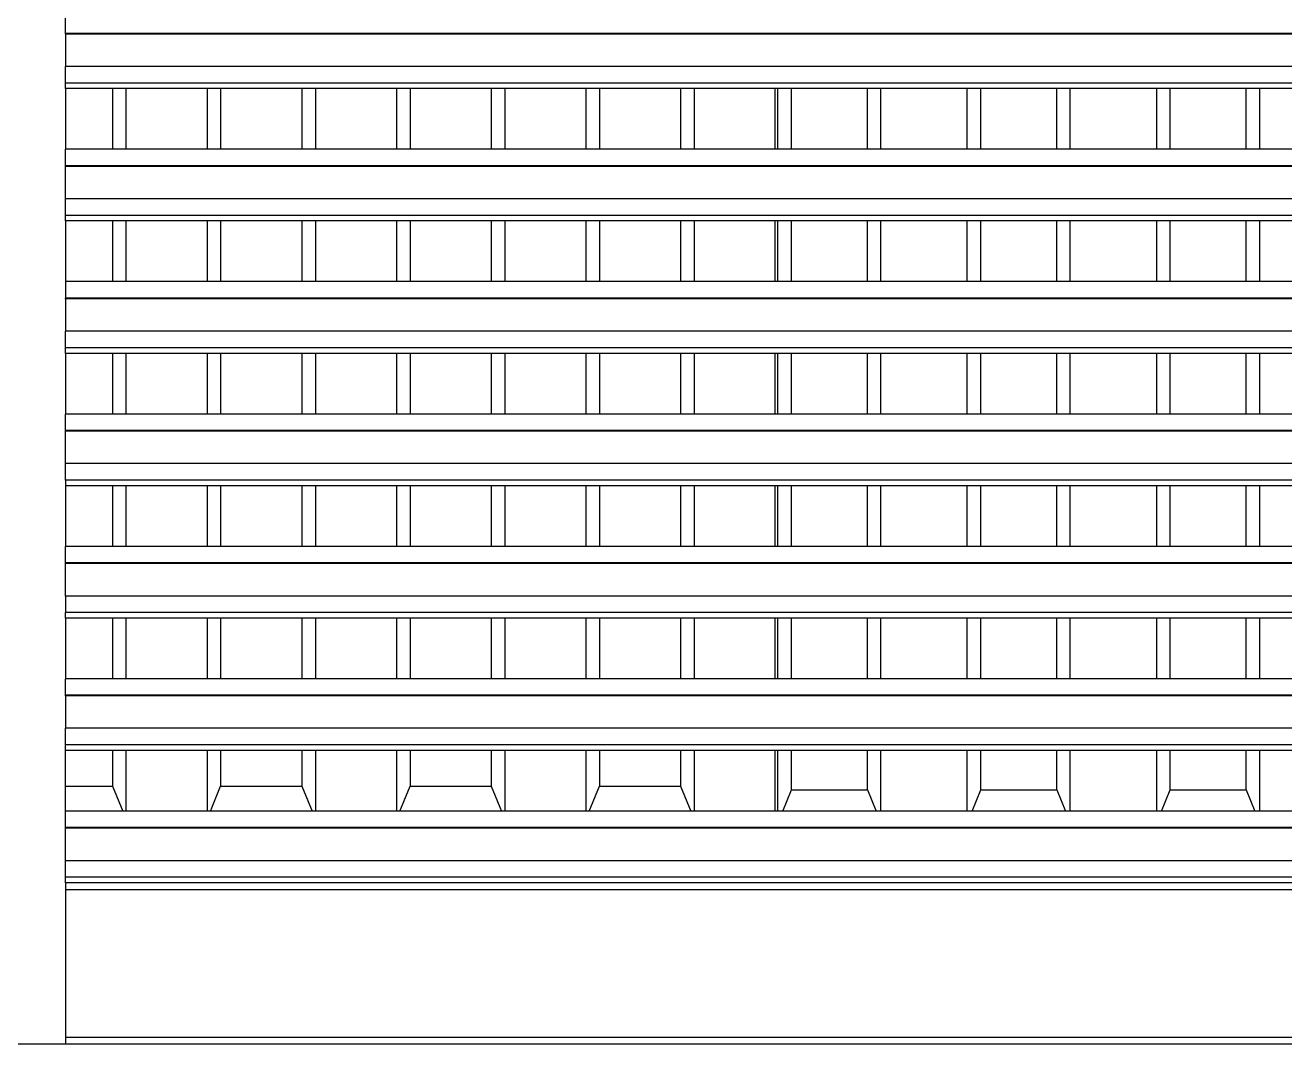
# Model space of a CAD drawing. Extents: x -92 to 92, y -11 to 21.
# Drawn here: x 54.031 to 55.91, y 7.078 to 8.596 of the extents above; entities that cross this region are included whole.
import ezdxf

# ---------------------------------------------------------------- set-up
doc = ezdxf.new("R2010")
doc.units = 0
doc.layers.get('0').update_dxf_attribs({"linetype": 'CONTINUOUS'})

msp = doc.modelspace()

# ---------------------------------------------------------------- linework, layer by layer
for p, q in [((54.0913, 8.5839), (54.0913, 8.6085)), ((57.6313, 8.5839), (54.0913, 8.5839)), ((54.0913, 8.583), (54.0913, 8.5839)), ((57.6313, 8.583), (54.0913, 8.583)), ((54.0913, 8.583), (54.0913, 8.5346)), ((57.6313, 8.5346), (54.0913, 8.5346)), ((54.0913, 8.5099), (54.0913, 8.5346)), ((57.6313, 8.5099), (54.0913, 8.5099)), ((54.0913, 8.5017), (54.0913, 8.5099)), ((54.1614, 8.5017), (54.0913, 8.5017)), ((54.0913, 8.5017), (54.0913, 8.4113)), ((54.1614, 8.5017), (54.1614, 8.4113)), ((54.1816, 8.5017), (54.1614, 8.5017)), ((54.1816, 8.5017), (54.1816, 8.4113)), ((54.3026, 8.5017), (54.1816, 8.5017)), ((54.3026, 8.5017), (54.3026, 8.4113)), ((54.3228, 8.5017), (54.3026, 8.5017)), ((54.3228, 8.5017), (54.3228, 8.4113)), ((54.4439, 8.5017), (54.3228, 8.5017)), ((54.4439, 8.5017), (54.4439, 8.4113)), ((54.464, 8.5017), (54.4439, 8.5017)), ((54.464, 8.5017), (54.464, 8.4113)), ((54.5851, 8.5017), (54.464, 8.5017)), ((54.5851, 8.5017), (54.5851, 8.4113)), ((54.6052, 8.5017), (54.5851, 8.5017)), ((54.6052, 8.5017), (54.6052, 8.4113)), ((54.7263, 8.5017), (54.6052, 8.5017)), ((54.7263, 8.5017), (54.7263, 8.4113)), ((54.7464, 8.5017), (54.7263, 8.5017)), ((54.7464, 8.5017), (54.7464, 8.4113)), ((54.8675, 8.5017), (54.7464, 8.5017)), ((54.8675, 8.5017), (54.8675, 8.4113)), ((54.8876, 8.5017), (54.8675, 8.5017)), ((54.8876, 8.5017), (54.8876, 8.4113)), ((55.0087, 8.5017), (54.8876, 8.5017)), ((55.0087, 8.5017), (55.0087, 8.4113)), ((55.0289, 8.5017), (55.0087, 8.5017)), ((55.0289, 8.5017), (55.0289, 8.4113)), ((55.1499, 8.5017), (55.0289, 8.5017)), ((55.1499, 8.4113), (55.1499, 8.5017)), ((55.1538, 8.5017), (55.1499, 8.5017)), ((55.1538, 8.4113), (55.1538, 8.5017)), ((55.174, 8.5017), (55.1538, 8.5017)), ((55.174, 8.4113), (55.174, 8.5017)), ((55.2872, 8.5017), (55.174, 8.5017)), ((55.2872, 8.4113), (55.2872, 8.5017)), ((55.3074, 8.5017), (55.2872, 8.5017)), ((55.3074, 8.4113), (55.3074, 8.5017)), ((55.4362, 8.5017), (55.3074, 8.5017)), ((55.4362, 8.4113), (55.4362, 8.5017)), ((55.4564, 8.5017), (55.4362, 8.5017)), ((55.4564, 8.4113), (55.4564, 8.5017)), ((55.5696, 8.5017), (55.4564, 8.5017)), ((55.5696, 8.4113), (55.5696, 8.5017)), ((55.5898, 8.5017), (55.5696, 8.5017)), ((55.5898, 8.4113), (55.5898, 8.5017)), ((55.7186, 8.5017), (55.5898, 8.5017)), ((55.7186, 8.4113), (55.7186, 8.5017)), ((55.7388, 8.5017), (55.7186, 8.5017)), ((55.7388, 8.4113), (55.7388, 8.5017)), ((55.852, 8.5017), (55.7388, 8.5017)), ((55.852, 8.4113), (55.852, 8.5017)), ((55.8722, 8.5017), (55.852, 8.5017)), ((55.8722, 8.4113), (55.8722, 8.5017)), ((56.001, 8.5017), (55.8722, 8.5017)), ((54.1614, 8.4113), (54.0913, 8.4113)), ((54.0913, 8.3866), (54.0913, 8.4113)), ((54.1816, 8.4113), (54.1614, 8.4113)), ((54.3026, 8.4113), (54.1816, 8.4113)), ((54.3228, 8.4113), (54.3026, 8.4113)), ((54.4439, 8.4113), (54.3228, 8.4113)), ((54.464, 8.4113), (54.4439, 8.4113)), ((54.5851, 8.4113), (54.464, 8.4113)), ((54.6052, 8.4113), (54.5851, 8.4113)), ((54.7263, 8.4113), (54.6052, 8.4113)), ((54.7464, 8.4113), (54.7263, 8.4113)), ((54.8675, 8.4113), (54.7464, 8.4113)), ((54.8876, 8.4113), (54.8675, 8.4113)), ((55.0087, 8.4113), (54.8876, 8.4113)), ((55.0289, 8.4113), (55.0087, 8.4113)), ((55.1499, 8.4113), (55.0289, 8.4113)), ((55.1538, 8.4113), (55.1499, 8.4113)), ((55.174, 8.4113), (55.1538, 8.4113)), ((55.2872, 8.4113), (55.174, 8.4113)), ((55.3074, 8.4113), (55.2872, 8.4113)), ((55.4362, 8.4113), (55.3074, 8.4113)), ((55.4564, 8.4113), (55.4362, 8.4113)), ((55.5696, 8.4113), (55.4564, 8.4113)), ((55.5898, 8.4113), (55.5696, 8.4113)), ((55.7186, 8.4113), (55.5898, 8.4113)), ((55.7388, 8.4113), (55.7186, 8.4113)), ((55.852, 8.4113), (55.7388, 8.4113)), ((55.8722, 8.4113), (55.852, 8.4113)), ((56.001, 8.4113), (55.8722, 8.4113)), ((57.6313, 8.3866), (54.0913, 8.3866)), ((54.0913, 8.3858), (54.0913, 8.3866)), ((57.6313, 8.3858), (54.0913, 8.3858)), ((54.0913, 8.3373), (54.0913, 8.3858)), ((57.6313, 8.3373), (54.0913, 8.3373)), ((54.0913, 8.3126), (54.0913, 8.3373)), ((57.6313, 8.3126), (54.0913, 8.3126)), ((54.0913, 8.3044), (54.0913, 8.3126)), ((54.1614, 8.3044), (54.0913, 8.3044)), ((54.0913, 8.3044), (54.0913, 8.214)), ((54.1614, 8.3044), (54.1614, 8.214)), ((54.1816, 8.3044), (54.1614, 8.3044)), ((54.1816, 8.3044), (54.1816, 8.214)), ((54.3026, 8.3044), (54.1816, 8.3044)), ((54.3026, 8.3044), (54.3026, 8.214)), ((54.3228, 8.3044), (54.3026, 8.3044)), ((54.3228, 8.3044), (54.3228, 8.214)), ((54.4439, 8.3044), (54.3228, 8.3044)), ((54.4439, 8.3044), (54.4439, 8.214)), ((54.464, 8.3044), (54.4439, 8.3044)), ((54.464, 8.3044), (54.464, 8.214)), ((54.5851, 8.3044), (54.464, 8.3044)), ((54.5851, 8.3044), (54.5851, 8.214)), ((54.6052, 8.3044), (54.5851, 8.3044)), ((54.6052, 8.3044), (54.6052, 8.214)), ((54.7263, 8.3044), (54.6052, 8.3044)), ((54.7263, 8.3044), (54.7263, 8.214)), ((54.7464, 8.3044), (54.7263, 8.3044)), ((54.7464, 8.3044), (54.7464, 8.214)), ((54.8675, 8.3044), (54.7464, 8.3044)), ((54.8675, 8.3044), (54.8675, 8.214)), ((54.8876, 8.3044), (54.8675, 8.3044)), ((54.8876, 8.3044), (54.8876, 8.214)), ((55.0087, 8.3044), (54.8876, 8.3044)), ((55.0087, 8.3044), (55.0087, 8.214)), ((55.0289, 8.3044), (55.0087, 8.3044)), ((55.0289, 8.3044), (55.0289, 8.214)), ((55.1499, 8.3044), (55.0289, 8.3044)), ((55.1499, 8.214), (55.1499, 8.3044)), ((55.1538, 8.3044), (55.1499, 8.3044)), ((55.1538, 8.214), (55.1538, 8.3044)), ((55.174, 8.3044), (55.1538, 8.3044)), ((55.174, 8.214), (55.174, 8.3044)), ((55.2872, 8.3044), (55.174, 8.3044)), ((55.2872, 8.214), (55.2872, 8.3044)), ((55.3074, 8.3044), (55.2872, 8.3044)), ((55.3074, 8.214), (55.3074, 8.3044)), ((55.4362, 8.3044), (55.3074, 8.3044)), ((55.4362, 8.214), (55.4362, 8.3044)), ((55.4564, 8.3044), (55.4362, 8.3044)), ((55.4564, 8.214), (55.4564, 8.3044)), ((55.5696, 8.3044), (55.4564, 8.3044)), ((55.5696, 8.214), (55.5696, 8.3044)), ((55.5898, 8.3044), (55.5696, 8.3044)), ((55.5898, 8.214), (55.5898, 8.3044)), ((55.7186, 8.3044), (55.5898, 8.3044)), ((55.7186, 8.214), (55.7186, 8.3044)), ((55.7388, 8.3044), (55.7186, 8.3044)), ((55.7388, 8.214), (55.7388, 8.3044)), ((55.852, 8.3044), (55.7388, 8.3044)), ((55.852, 8.214), (55.852, 8.3044)), ((55.8722, 8.3044), (55.852, 8.3044)), ((55.8722, 8.214), (55.8722, 8.3044)), ((56.001, 8.3044), (55.8722, 8.3044)), ((54.1614, 8.214), (54.0913, 8.214)), ((54.0913, 8.214), (54.0913, 8.1893)), ((54.1816, 8.214), (54.1614, 8.214)), ((54.3026, 8.214), (54.1816, 8.214)), ((54.3228, 8.214), (54.3026, 8.214)), ((54.4439, 8.214), (54.3228, 8.214)), ((54.464, 8.214), (54.4439, 8.214)), ((54.5851, 8.214), (54.464, 8.214)), ((54.6052, 8.214), (54.5851, 8.214)), ((54.7263, 8.214), (54.6052, 8.214)), ((54.7464, 8.214), (54.7263, 8.214)), ((54.8675, 8.214), (54.7464, 8.214)), ((54.8876, 8.214), (54.8675, 8.214)), ((55.0087, 8.214), (54.8876, 8.214)), ((55.0289, 8.214), (55.0087, 8.214)), ((55.1499, 8.214), (55.0289, 8.214)), ((55.1538, 8.214), (55.1499, 8.214)), ((55.174, 8.214), (55.1538, 8.214)), ((55.2872, 8.214), (55.174, 8.214)), ((55.3074, 8.214), (55.2872, 8.214)), ((55.4362, 8.214), (55.3074, 8.214)), ((55.4564, 8.214), (55.4362, 8.214)), ((55.5696, 8.214), (55.4564, 8.214)), ((55.5898, 8.214), (55.5696, 8.214)), ((55.7186, 8.214), (55.5898, 8.214)), ((55.7388, 8.214), (55.7186, 8.214)), ((55.852, 8.214), (55.7388, 8.214)), ((55.8722, 8.214), (55.852, 8.214)), ((56.001, 8.214), (55.8722, 8.214)), ((57.6313, 8.1893), (54.0913, 8.1893)), ((54.0913, 8.1885), (54.0913, 8.1893)), ((57.6313, 8.1885), (54.0913, 8.1885)), ((54.0913, 8.1885), (54.0913, 8.14)), ((57.6313, 8.14), (54.0913, 8.14)), ((54.0913, 8.1153), (54.0913, 8.14)), ((57.6313, 8.1153), (54.0913, 8.1153)), ((54.0913, 8.1071), (54.0913, 8.1153)), ((54.1614, 8.1071), (54.0913, 8.1071)), ((54.0913, 8.1071), (54.0913, 8.0167)), ((54.1614, 8.1071), (54.1614, 8.0167)), ((54.1816, 8.1071), (54.1614, 8.1071)), ((54.1816, 8.1071), (54.1816, 8.0167)), ((54.3026, 8.1071), (54.1816, 8.1071)), ((54.3026, 8.1071), (54.3026, 8.0167)), ((54.3228, 8.1071), (54.3026, 8.1071)), ((54.3228, 8.1071), (54.3228, 8.0167)), ((54.4439, 8.1071), (54.3228, 8.1071)), ((54.4439, 8.1071), (54.4439, 8.0167)), ((54.464, 8.1071), (54.4439, 8.1071)), ((54.464, 8.1071), (54.464, 8.0167)), ((54.5851, 8.1071), (54.464, 8.1071)), ((54.5851, 8.1071), (54.5851, 8.0167)), ((54.6052, 8.1071), (54.5851, 8.1071)), ((54.6052, 8.1071), (54.6052, 8.0167)), ((54.7263, 8.1071), (54.6052, 8.1071)), ((54.7263, 8.1071), (54.7263, 8.0167)), ((54.7464, 8.1071), (54.7263, 8.1071)), ((54.7464, 8.1071), (54.7464, 8.0167)), ((54.8675, 8.1071), (54.7464, 8.1071)), ((54.8675, 8.1071), (54.8675, 8.0167)), ((54.8876, 8.1071), (54.8675, 8.1071)), ((54.8876, 8.1071), (54.8876, 8.0167)), ((55.0087, 8.1071), (54.8876, 8.1071)), ((55.0087, 8.1071), (55.0087, 8.0167)), ((55.0289, 8.1071), (55.0087, 8.1071)), ((55.0289, 8.1071), (55.0289, 8.0167)), ((55.1499, 8.1071), (55.0289, 8.1071)), ((55.1499, 8.0167), (55.1499, 8.1071)), ((55.1538, 8.1071), (55.1499, 8.1071)), ((55.1538, 8.0167), (55.1538, 8.1071)), ((55.174, 8.1071), (55.1538, 8.1071)), ((55.174, 8.0167), (55.174, 8.1071)), ((55.2872, 8.1071), (55.174, 8.1071)), ((55.2872, 8.0167), (55.2872, 8.1071)), ((55.3074, 8.1071), (55.2872, 8.1071)), ((55.3074, 8.0167), (55.3074, 8.1071)), ((55.4362, 8.1071), (55.3074, 8.1071)), ((55.4362, 8.0167), (55.4362, 8.1071)), ((55.4564, 8.1071), (55.4362, 8.1071)), ((55.4564, 8.0167), (55.4564, 8.1071)), ((55.5696, 8.1071), (55.4564, 8.1071)), ((55.5696, 8.0167), (55.5696, 8.1071)), ((55.5898, 8.1071), (55.5696, 8.1071)), ((55.5898, 8.0167), (55.5898, 8.1071)), ((55.7186, 8.1071), (55.5898, 8.1071)), ((55.7186, 8.0167), (55.7186, 8.1071)), ((55.7388, 8.1071), (55.7186, 8.1071)), ((55.7388, 8.0167), (55.7388, 8.1071)), ((55.852, 8.1071), (55.7388, 8.1071)), ((55.852, 8.0167), (55.852, 8.1071)), ((55.8722, 8.1071), (55.852, 8.1071)), ((55.8722, 8.0167), (55.8722, 8.1071)), ((56.001, 8.1071), (55.8722, 8.1071)), ((54.0913, 7.992), (54.0913, 8.0167)), ((54.1614, 8.0167), (54.0913, 8.0167)), ((54.1816, 8.0167), (54.1614, 8.0167)), ((54.3026, 8.0167), (54.1816, 8.0167)), ((54.3228, 8.0167), (54.3026, 8.0167)), ((54.4439, 8.0167), (54.3228, 8.0167)), ((54.464, 8.0167), (54.4439, 8.0167)), ((54.5851, 8.0167), (54.464, 8.0167)), ((54.6052, 8.0167), (54.5851, 8.0167)), ((54.7263, 8.0167), (54.6052, 8.0167)), ((54.7464, 8.0167), (54.7263, 8.0167)), ((54.8675, 8.0167), (54.7464, 8.0167)), ((54.8876, 8.0167), (54.8675, 8.0167)), ((55.0087, 8.0167), (54.8876, 8.0167)), ((55.0289, 8.0167), (55.0087, 8.0167)), ((55.1499, 8.0167), (55.0289, 8.0167)), ((55.1538, 8.0167), (55.1499, 8.0167)), ((55.174, 8.0167), (55.1538, 8.0167)), ((55.2872, 8.0167), (55.174, 8.0167)), ((55.3074, 8.0167), (55.2872, 8.0167)), ((55.4362, 8.0167), (55.3074, 8.0167)), ((55.4564, 8.0167), (55.4362, 8.0167)), ((55.5696, 8.0167), (55.4564, 8.0167)), ((55.5898, 8.0167), (55.5696, 8.0167)), ((55.7186, 8.0167), (55.5898, 8.0167)), ((55.7388, 8.0167), (55.7186, 8.0167)), ((55.852, 8.0167), (55.7388, 8.0167)), ((55.8722, 8.0167), (55.852, 8.0167)), ((56.001, 8.0167), (55.8722, 8.0167)), ((57.6313, 7.992), (54.0913, 7.992)), ((54.0913, 7.9912), (54.0913, 7.992)), ((57.6313, 7.9912), (54.0913, 7.9912)), ((54.0913, 7.9427), (54.0913, 7.9912)), ((57.6313, 7.9427), (54.0913, 7.9427)), ((54.0913, 7.9181), (54.0913, 7.9427)), ((57.6313, 7.9181), (54.0913, 7.9181)), ((54.0913, 7.9181), (54.0913, 7.9098)), ((54.1614, 7.9098), (54.0913, 7.9098)), ((54.0913, 7.9098), (54.0913, 7.8194)), ((54.1614, 7.9098), (54.1614, 7.8194)), ((54.1816, 7.9098), (54.1614, 7.9098)), ((54.1816, 7.9098), (54.1816, 7.8194)), ((54.3026, 7.9098), (54.1816, 7.9098)), ((54.3026, 7.9098), (54.3026, 7.8194)), ((54.3228, 7.9098), (54.3026, 7.9098)), ((54.3228, 7.9098), (54.3228, 7.8194)), ((54.4439, 7.9098), (54.3228, 7.9098)), ((54.4439, 7.9098), (54.4439, 7.8194)), ((54.464, 7.9098), (54.4439, 7.9098)), ((54.464, 7.9098), (54.464, 7.8194)), ((54.5851, 7.9098), (54.464, 7.9098)), ((54.5851, 7.9098), (54.5851, 7.8194)), ((54.6052, 7.9098), (54.5851, 7.9098)), ((54.6052, 7.9098), (54.6052, 7.8194)), ((54.7263, 7.9098), (54.6052, 7.9098)), ((54.7263, 7.9098), (54.7263, 7.8194)), ((54.7464, 7.9098), (54.7263, 7.9098)), ((54.7464, 7.9098), (54.7464, 7.8194)), ((54.8675, 7.9098), (54.7464, 7.9098)), ((54.8675, 7.9098), (54.8675, 7.8194)), ((54.8876, 7.9098), (54.8675, 7.9098)), ((54.8876, 7.9098), (54.8876, 7.8194)), ((55.0087, 7.9098), (54.8876, 7.9098)), ((55.0087, 7.9098), (55.0087, 7.8194)), ((55.0289, 7.9098), (55.0087, 7.9098)), ((55.0289, 7.9098), (55.0289, 7.8194)), ((55.1499, 7.9098), (55.0289, 7.9098)), ((55.1499, 7.8194), (55.1499, 7.9098)), ((55.1538, 7.9098), (55.1499, 7.9098)), ((55.1538, 7.8194), (55.1538, 7.9098)), ((55.174, 7.9098), (55.1538, 7.9098)), ((55.174, 7.8194), (55.174, 7.9098)), ((55.2872, 7.9098), (55.174, 7.9098)), ((55.2872, 7.8194), (55.2872, 7.9098)), ((55.3074, 7.9098), (55.2872, 7.9098)), ((55.3074, 7.8194), (55.3074, 7.9098)), ((55.4362, 7.9098), (55.3074, 7.9098)), ((55.4362, 7.8194), (55.4362, 7.9098)), ((55.4564, 7.9098), (55.4362, 7.9098)), ((55.4564, 7.8194), (55.4564, 7.9098)), ((55.5696, 7.9098), (55.4564, 7.9098)), ((55.5696, 7.8194), (55.5696, 7.9098)), ((55.5898, 7.9098), (55.5696, 7.9098)), ((55.5898, 7.8194), (55.5898, 7.9098)), ((55.7186, 7.9098), (55.5898, 7.9098)), ((55.7186, 7.8194), (55.7186, 7.9098)), ((55.7388, 7.9098), (55.7186, 7.9098)), ((55.7388, 7.8194), (55.7388, 7.9098)), ((55.852, 7.9098), (55.7388, 7.9098)), ((55.852, 7.8194), (55.852, 7.9098)), ((55.8722, 7.9098), (55.852, 7.9098)), ((55.8722, 7.8194), (55.8722, 7.9098)), ((56.001, 7.9098), (55.8722, 7.9098)), ((54.1614, 7.8194), (54.0913, 7.8194)), ((54.0913, 7.7948), (54.0913, 7.8194)), ((54.1816, 7.8194), (54.1614, 7.8194)), ((54.3026, 7.8194), (54.1816, 7.8194)), ((54.3228, 7.8194), (54.3026, 7.8194)), ((54.4439, 7.8194), (54.3228, 7.8194)), ((54.464, 7.8194), (54.4439, 7.8194)), ((54.5851, 7.8194), (54.464, 7.8194)), ((54.6052, 7.8194), (54.5851, 7.8194)), ((54.7263, 7.8194), (54.6052, 7.8194)), ((54.7464, 7.8194), (54.7263, 7.8194)), ((54.8675, 7.8194), (54.7464, 7.8194)), ((54.8876, 7.8194), (54.8675, 7.8194)), ((55.0087, 7.8194), (54.8876, 7.8194)), ((55.0289, 7.8194), (55.0087, 7.8194)), ((55.1499, 7.8194), (55.0289, 7.8194)), ((55.1538, 7.8194), (55.1499, 7.8194)), ((55.174, 7.8194), (55.1538, 7.8194)), ((55.2872, 7.8194), (55.174, 7.8194)), ((55.3074, 7.8194), (55.2872, 7.8194)), ((55.4362, 7.8194), (55.3074, 7.8194)), ((55.4564, 7.8194), (55.4362, 7.8194)), ((55.5696, 7.8194), (55.4564, 7.8194)), ((55.5898, 7.8194), (55.5696, 7.8194)), ((55.7186, 7.8194), (55.5898, 7.8194)), ((55.7388, 7.8194), (55.7186, 7.8194)), ((55.852, 7.8194), (55.7388, 7.8194)), ((55.8722, 7.8194), (55.852, 7.8194)), ((56.001, 7.8194), (55.8722, 7.8194)), ((57.6313, 7.7948), (54.0913, 7.7948)), ((54.0913, 7.7939), (54.0913, 7.7948)), ((57.6313, 7.7939), (54.0913, 7.7939)), ((54.0913, 7.7454), (54.0913, 7.7939)), ((57.6313, 7.7454), (54.0913, 7.7454)), ((54.0913, 7.7454), (54.0913, 7.7208)), ((57.6313, 7.7208), (54.0913, 7.7208)), ((54.0913, 7.7126), (54.0913, 7.7208)), ((54.1614, 7.7126), (54.0913, 7.7126)), ((54.0913, 7.7126), (54.0913, 7.6221)), ((54.1614, 7.7126), (54.1614, 7.6221)), ((54.1816, 7.7126), (54.1614, 7.7126)), ((54.1816, 7.7126), (54.1816, 7.6221)), ((54.3026, 7.7126), (54.1816, 7.7126)), ((54.3026, 7.7126), (54.3026, 7.6221)), ((54.3228, 7.7126), (54.3026, 7.7126)), ((54.3228, 7.7126), (54.3228, 7.6221)), ((54.4439, 7.7126), (54.3228, 7.7126)), ((54.4439, 7.7126), (54.4439, 7.6221)), ((54.464, 7.7126), (54.4439, 7.7126)), ((54.464, 7.7126), (54.464, 7.6221)), ((54.5851, 7.7126), (54.464, 7.7126)), ((54.5851, 7.7126), (54.5851, 7.6221)), ((54.6052, 7.7126), (54.5851, 7.7126)), ((54.6052, 7.7126), (54.6052, 7.6221)), ((54.7263, 7.7126), (54.6052, 7.7126)), ((54.7263, 7.7126), (54.7263, 7.6221)), ((54.7464, 7.7126), (54.7263, 7.7126)), ((54.7464, 7.7126), (54.7464, 7.6221)), ((54.8675, 7.7126), (54.7464, 7.7126)), ((54.8675, 7.7126), (54.8675, 7.6221)), ((54.8876, 7.7126), (54.8675, 7.7126)), ((54.8876, 7.7126), (54.8876, 7.6221)), ((55.0087, 7.7126), (54.8876, 7.7126)), ((55.0087, 7.7126), (55.0087, 7.6221)), ((55.0289, 7.7126), (55.0087, 7.7126)), ((55.0289, 7.7126), (55.0289, 7.6221)), ((55.1499, 7.7126), (55.0289, 7.7126)), ((55.1499, 7.6221), (55.1499, 7.7126)), ((55.1538, 7.7126), (55.1499, 7.7126)), ((55.1538, 7.6221), (55.1538, 7.7126)), ((55.174, 7.7126), (55.1538, 7.7126)), ((55.174, 7.6221), (55.174, 7.7126)), ((55.2872, 7.7126), (55.174, 7.7126)), ((55.2872, 7.6221), (55.2872, 7.7126)), ((55.3074, 7.7126), (55.2872, 7.7126)), ((55.3074, 7.6221), (55.3074, 7.7126)), ((55.4362, 7.7126), (55.3074, 7.7126)), ((55.4362, 7.6221), (55.4362, 7.7126)), ((55.4564, 7.7126), (55.4362, 7.7126)), ((55.4564, 7.6221), (55.4564, 7.7126)), ((55.5696, 7.7126), (55.4564, 7.7126)), ((55.5696, 7.6221), (55.5696, 7.7126)), ((55.5898, 7.7126), (55.5696, 7.7126)), ((55.5898, 7.6221), (55.5898, 7.7126)), ((55.7186, 7.7126), (55.5898, 7.7126)), ((55.7186, 7.6221), (55.7186, 7.7126)), ((55.7388, 7.7126), (55.7186, 7.7126)), ((55.7388, 7.6221), (55.7388, 7.7126)), ((55.852, 7.7126), (55.7388, 7.7126)), ((55.852, 7.6221), (55.852, 7.7126)), ((55.8722, 7.7126), (55.852, 7.7126)), ((55.8722, 7.6221), (55.8722, 7.7126)), ((56.001, 7.7126), (55.8722, 7.7126)), ((54.0913, 7.5975), (54.0913, 7.6221)), ((54.1614, 7.6221), (54.0913, 7.6221)), ((54.1816, 7.6221), (54.1614, 7.6221)), ((54.3026, 7.6221), (54.1816, 7.6221)), ((54.3228, 7.6221), (54.3026, 7.6221)), ((54.4439, 7.6221), (54.3228, 7.6221)), ((54.464, 7.6221), (54.4439, 7.6221)), ((54.5851, 7.6221), (54.464, 7.6221)), ((54.6052, 7.6221), (54.5851, 7.6221)), ((54.7263, 7.6221), (54.6052, 7.6221)), ((54.7464, 7.6221), (54.7263, 7.6221)), ((54.8675, 7.6221), (54.7464, 7.6221)), ((54.8876, 7.6221), (54.8675, 7.6221)), ((55.0087, 7.6221), (54.8876, 7.6221)), ((55.0289, 7.6221), (55.0087, 7.6221)), ((55.1499, 7.6221), (55.0289, 7.6221)), ((55.1538, 7.6221), (55.1499, 7.6221)), ((55.174, 7.6221), (55.1538, 7.6221)), ((55.2872, 7.6221), (55.174, 7.6221)), ((55.3074, 7.6221), (55.2872, 7.6221)), ((55.4362, 7.6221), (55.3074, 7.6221)), ((55.4564, 7.6221), (55.4362, 7.6221)), ((55.5696, 7.6221), (55.4564, 7.6221)), ((55.5898, 7.6221), (55.5696, 7.6221)), ((55.7186, 7.6221), (55.5898, 7.6221)), ((55.7388, 7.6221), (55.7186, 7.6221)), ((55.852, 7.6221), (55.7388, 7.6221)), ((55.8722, 7.6221), (55.852, 7.6221)), ((56.001, 7.6221), (55.8722, 7.6221)), ((57.6313, 7.5975), (54.0913, 7.5975)), ((54.0913, 7.5967), (54.0913, 7.5975)), ((57.6313, 7.5967), (54.0913, 7.5967)), ((54.0913, 7.5967), (54.0913, 7.5482)), ((57.6313, 7.5482), (54.0913, 7.5482)), ((54.0913, 7.5235), (54.0913, 7.5482)), ((57.6313, 7.5235), (54.0913, 7.5235)), ((54.0913, 7.5153), (54.0913, 7.5235)), ((54.1614, 7.5153), (54.0913, 7.5153)), ((54.0913, 7.4621), (54.0913, 7.5153)), ((54.1614, 7.5153), (54.1614, 7.4621)), ((54.1816, 7.5153), (54.1614, 7.5153)), ((54.1816, 7.5153), (54.1816, 7.4249)), ((54.3026, 7.5153), (54.1816, 7.5153)), ((54.3026, 7.5153), (54.3026, 7.4249)), ((54.3228, 7.5153), (54.3026, 7.5153)), ((54.3228, 7.5153), (54.3228, 7.4621)), ((54.4439, 7.5153), (54.3228, 7.5153)), ((54.4439, 7.5153), (54.4439, 7.4621)), ((54.464, 7.5153), (54.4439, 7.5153)), ((54.464, 7.5153), (54.464, 7.4249)), ((54.5851, 7.5153), (54.464, 7.5153)), ((54.5851, 7.5153), (54.5851, 7.4249)), ((54.6052, 7.5153), (54.5851, 7.5153)), ((54.6052, 7.5153), (54.6052, 7.4621)), ((54.7263, 7.5153), (54.6052, 7.5153)), ((54.7263, 7.5153), (54.7263, 7.4621)), ((54.7464, 7.5153), (54.7263, 7.5153)), ((54.7464, 7.5153), (54.7464, 7.4249)), ((54.8675, 7.5153), (54.7464, 7.5153)), ((54.8675, 7.5153), (54.8675, 7.4249)), ((54.8876, 7.5153), (54.8675, 7.5153)), ((54.8876, 7.5153), (54.8876, 7.4621)), ((55.0087, 7.5153), (54.8876, 7.5153)), ((55.0087, 7.5153), (55.0087, 7.4621)), ((55.0289, 7.5153), (55.0087, 7.5153)), ((55.0289, 7.5153), (55.0289, 7.4249)), ((55.1499, 7.5153), (55.0289, 7.5153)), ((55.1499, 7.4249), (55.1499, 7.5153)), ((55.1538, 7.5153), (55.1499, 7.5153)), ((55.1538, 7.4249), (55.1538, 7.5153)), ((55.174, 7.5153), (55.1538, 7.5153)), ((55.174, 7.4565), (55.174, 7.5153)), ((55.2872, 7.5153), (55.174, 7.5153)), ((55.2872, 7.4565), (55.2872, 7.5153)), ((55.3074, 7.5153), (55.2872, 7.5153)), ((55.3074, 7.4249), (55.3074, 7.5153)), ((55.4362, 7.5153), (55.3074, 7.5153)), ((55.4362, 7.4249), (55.4362, 7.5153)), ((55.4564, 7.5153), (55.4362, 7.5153)), ((55.4564, 7.4565), (55.4564, 7.5153)), ((55.5696, 7.5153), (55.4564, 7.5153)), ((55.5696, 7.4565), (55.5696, 7.5153)), ((55.5898, 7.5153), (55.5696, 7.5153)), ((55.5898, 7.4249), (55.5898, 7.5153)), ((55.7186, 7.5153), (55.5898, 7.5153)), ((55.7186, 7.4249), (55.7186, 7.5153)), ((55.7388, 7.5153), (55.7186, 7.5153)), ((55.7388, 7.4565), (55.7388, 7.5153)), ((55.852, 7.5153), (55.7388, 7.5153)), ((55.852, 7.4565), (55.852, 7.5153)), ((55.8722, 7.5153), (55.852, 7.5153)), ((55.8722, 7.4249), (55.8722, 7.5153)), ((56.001, 7.5153), (55.8722, 7.5153)), ((54.0913, 7.4621), (54.1614, 7.4621)), ((54.0913, 7.4249), (54.0913, 7.4621)), ((54.1614, 7.4621), (54.1767, 7.4249)), ((54.3076, 7.4249), (54.3228, 7.4621)), ((54.3228, 7.4621), (54.4439, 7.4621)), ((54.4439, 7.4621), (54.4591, 7.4249)), ((54.59, 7.4249), (54.6052, 7.4621)), ((54.6052, 7.4621), (54.7263, 7.4621)), ((54.7263, 7.4621), (54.7415, 7.4249)), ((54.8724, 7.4249), (54.8876, 7.4621)), ((54.8876, 7.4621), (55.0087, 7.4621)), ((55.0087, 7.4621), (55.0239, 7.4249)), ((55.161, 7.4249), (55.174, 7.4565)), ((55.174, 7.4565), (55.2462, 7.4565)), ((55.2462, 7.4565), (55.2872, 7.4565)), ((55.2872, 7.4565), (55.3001, 7.4249)), ((55.4434, 7.4249), (55.4564, 7.4565)), ((55.4564, 7.4565), (55.5696, 7.4565)), ((55.5696, 7.4565), (55.5825, 7.4249)), ((55.7259, 7.4249), (55.7388, 7.4565)), ((55.7388, 7.4565), (55.852, 7.4565)), ((55.852, 7.4565), (55.8649, 7.4249)), ((54.0913, 7.4002), (54.0913, 7.4249)), ((54.1767, 7.4249), (54.0913, 7.4249)), ((54.1816, 7.4249), (54.1767, 7.4249)), ((54.3026, 7.4249), (54.1816, 7.4249)), ((54.3076, 7.4249), (54.3026, 7.4249)), ((54.4591, 7.4249), (54.3076, 7.4249)), ((54.464, 7.4249), (54.4591, 7.4249)), ((54.5851, 7.4249), (54.464, 7.4249)), ((54.59, 7.4249), (54.5851, 7.4249)), ((54.7415, 7.4249), (54.59, 7.4249)), ((54.7464, 7.4249), (54.7415, 7.4249)), ((54.8675, 7.4249), (54.7464, 7.4249)), ((54.8724, 7.4249), (54.8675, 7.4249)), ((55.0239, 7.4249), (54.8724, 7.4249)), ((55.0289, 7.4249), (55.0239, 7.4249)), ((55.1499, 7.4249), (55.0289, 7.4249)), ((55.1538, 7.4249), (55.1499, 7.4249)), ((55.161, 7.4249), (55.1538, 7.4249)), ((55.2462, 7.4249), (55.161, 7.4249)), ((55.3001, 7.4249), (55.2462, 7.4249)), ((55.3074, 7.4249), (55.3001, 7.4249)), ((55.4362, 7.4249), (55.3074, 7.4249)), ((55.4434, 7.4249), (55.4362, 7.4249)), ((55.5825, 7.4249), (55.4434, 7.4249)), ((55.5898, 7.4249), (55.5825, 7.4249)), ((55.7186, 7.4249), (55.5898, 7.4249)), ((55.7259, 7.4249), (55.7186, 7.4249)), ((55.8649, 7.4249), (55.7259, 7.4249)), ((55.8722, 7.4249), (55.8649, 7.4249)), ((56.001, 7.4249), (55.8722, 7.4249)), ((57.6313, 7.4002), (54.0913, 7.4002)), ((54.0913, 7.3994), (54.0913, 7.4002)), ((57.6313, 7.3994), (54.0913, 7.3994)), ((54.0913, 7.3509), (54.0913, 7.3994)), ((57.6313, 7.3509), (54.0913, 7.3509)), ((54.0913, 7.3262), (54.0913, 7.3509)), ((57.6313, 7.3262), (54.0913, 7.3262)), ((54.0913, 7.318), (54.0913, 7.3262)), ((57.6313, 7.318), (54.0913, 7.318)), ((54.0913, 7.318), (54.0913, 7.3082)), ((54.0913, 7.3082), (57.6313, 7.3082)), ((54.0913, 7.3082), (54.0913, 7.0878)), ((54.0913, 7.0878), (57.6313, 7.0878)), ((54.0913, 7.0878), (54.0913, 7.078)), ((53.9713, 7.078), (54.0913, 7.078)), ((54.0913, 7.078), (57.6313, 7.078))]:
    msp.add_line(p, q)

doc.saveas('drawing.dxf')
